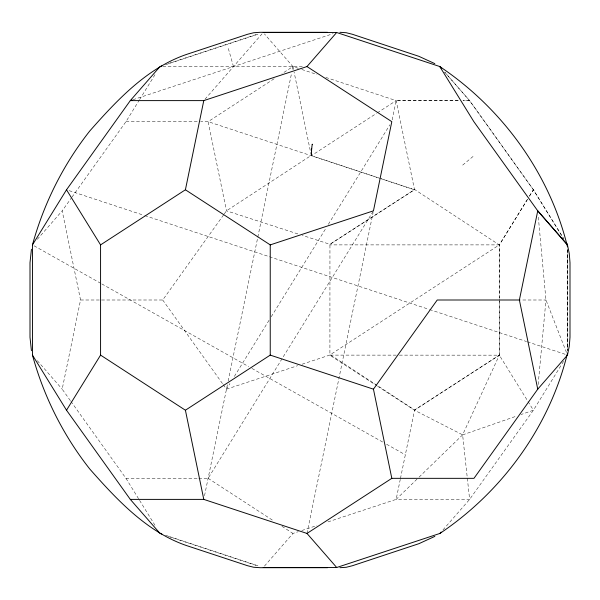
<?xml version="1.0" encoding="UTF-8"?>
<svg xmlns="http://www.w3.org/2000/svg" width="600" height="600" viewBox="0 0 600 600"><rect width="100%" height="100%" fill="white"/><g stroke="black" fill="none" stroke-linecap="round" stroke-linejoin="round"><path stroke-width="0.45" stroke-dasharray="3 2.25" d="M442.942 529.972L469.627 499.388L533.415 410.22L499.327 355.17L499.35 299.13L499.327 355.17L462.607 434.873L418.972 477.24M499.342 298.163L499.365 244.958L414.675 189.517L329.947 244.305L302.295 235.358M567.472 249.555L567.472 350.377L567.45 249.495M325.822 77.422L396.15 100.62L414.518 189.78L311.317 155.722L312.157 143.962L311.513 155.782M311.423 154.35L312.135 143.955L311.317 155.722L376.553 113.347M538.178 384.525L545.955 300L520.298 300M473.055 156.465L462.585 165.18M70.358 400.597L62.182 389.168L80.55 300L62.182 210.833L71.453 197.873M204.532 495.72L227.392 384.757M228.15 381.09L257.625 238.035M257.812 237.12L291.63 72.968M292.38 69.3L292.95 66.555L281.955 73.695M306.983 533.445L373.103 212.49M392.183 119.873L396.15 100.62L459.293 100.613L396.105 100.62M400.275 479.37L396.15 499.388L325.868 522.585M400.463 478.463L414.518 410.22L499.327 355.17L397.17 355.132M527.467 199.335L499.305 244.95L499.312 298.192M529.433 196.147L533.362 189.78L563.55 238.538M563.58 361.35L533.415 410.22L521.025 414.533M71.992 197.115L125.962 121.665L139.102 100.403M139.59 99.615L155.648 73.635M223.215 384.592L226.485 389.168L229.928 383.595M234.36 376.433L269.295 319.905M271.26 316.718L325.882 228.345M328.343 224.362L389.85 124.845M198.78 478.335L208.118 478.335L373.447 210.833M527.467 199.403L499.305 244.95M529.433 196.222L533.385 189.825M80.55 300L162.705 300L223.763 214.642M224.303 213.877L226.485 210.833L311.257 155.407L294.082 72.045M37.312 239.333L62.182 210.833M204.99 99.225L262.013 33.885M264.442 566.115L292.95 533.445L298.29 531.683M377.603 386.235L414.518 410.22L462.623 434.865L469.627 499.388L396.15 499.388L418.298 477.893M311.468 155.632L414.518 189.78L329.947 244.305L329.91 354.517L414.6 409.95L499.327 355.17M274.095 78.795L208.118 121.665L200.647 121.665M377.34 112.837L396.15 100.62M462.592 434.895L516.6 416.077M168.337 63.585L257.993 33.99M165.36 64.793L259.665 33.668M132.968 99.727L333.105 33.668M226.485 389.168L297.66 365.678M302.108 364.207L329.685 355.11L499.35 244.89L329.685 244.89M301.845 530.513L316.972 525.518M233.468 66.562L228.202 48.023M533.415 189.78L469.575 100.605L463.005 100.62L469.627 100.613L533.415 189.78L563.572 238.553M162.81 66.555L304.192 66.555M125.962 121.665L199.718 121.665M396.232 355.132L329.685 355.11L376.815 385.725M70.905 401.362L125.962 478.335L197.85 478.335M297.84 233.917L226.485 210.833L208.118 121.665L311.317 155.722M298.29 68.317L292.905 66.562L264.397 33.885M301.845 69.488L316.972 74.483M69.188 190.657L143.933 215.317M144.817 215.61L428.662 309.255M429.555 309.548L526.537 341.543M527.43 341.835L566.58 354.75M165.36 535.207L259.665 566.332M168.337 536.415L257.993 566.01M34.088 245.805L100.995 283.47M101.812 283.935L248.678 366.615M251.94 368.445L383.303 442.403M386.572 444.24L405.338 454.8M208.118 478.335L274.095 521.197M281.955 526.305L292.95 533.445M469.575 100.605L444.757 72.157M444.668 72.135L469.028 99.975M37.312 360.668L62.182 389.168M162.705 300L222.667 383.835M125.962 478.335L139.102 499.59M139.59 500.377L155.648 526.357M566.46 352.462L545.955 299.962L538.178 215.475M292.95 66.555L293.895 71.13M567.645 250.185L567.668 350.632"/><path stroke-width="0.9" d="M327.555 32.303L260.01 32.303L253.718 32.737L247.627 34.26L186.585 54.405C146.835 68.047 116.948 100.26 89.797 130.958C63.293 164.535 43.733 203.625 32.46 244.89L32.46 355.11L66.517 410.22L130.297 499.388L203.782 499.388L306.983 533.445L391.815 478.335L473.97 478.335L537.75 389.168L567.472 355.043L567.472 353.175C549.727 426.412 502.38 491.535 439.905 533.445L336.705 567.502L263.228 567.502M567.472 246.757C549.653 173.55 502.298 108.442 439.793 66.57L473.842 121.642L537.683 210.78L567.465 244.845L569.287 253.725L570 262.763L570 337.185L569.287 346.222L567.472 355.043M31.44 249.278L30 262.748L30 337.245L31.44 350.722M66.517 410.22L100.575 355.11L100.575 244.89L185.407 189.78L203.782 100.613L306.983 66.555L336.66 32.498L439.868 66.555L441.09 67.95M537.75 389.168L519.382 300L537.75 210.833L567.472 244.89L566.01 242.528M32.46 244.89L66.517 189.78L130.297 100.613L160.028 66.555L161.805 65.963M391.815 478.335L373.447 389.168L437.228 300L519.382 300M439.905 533.445L441.12 532.058M100.575 355.11L185.407 410.22L270.24 355.11L373.447 389.168M434.85 536.377L418.912 543.683L352.312 565.763L346.222 567.278L339.923 567.705M132.083 100.028L130.297 100.613L203.782 100.613M185.407 189.78L270.24 244.89L373.447 210.833L391.815 121.665L306.983 66.555M263.183 32.498L336.66 32.498M327.593 567.697L260.01 567.697L253.718 567.263L247.627 565.74L186.585 545.595C146.835 531.952 116.948 499.732 89.797 469.043C63.293 435.465 43.733 396.375 32.46 355.11M339.877 32.295L346.178 32.723L352.267 34.237L418.868 56.318L434.805 63.623M161.805 534.03L160.028 533.445L130.297 499.388M306.983 533.445L336.705 567.502M565.987 242.468L567.442 244.83L567.442 246.697M66.517 189.78L100.575 244.89M185.407 410.22L203.782 499.388M270.24 244.89L270.24 355.11"/></g></svg>
